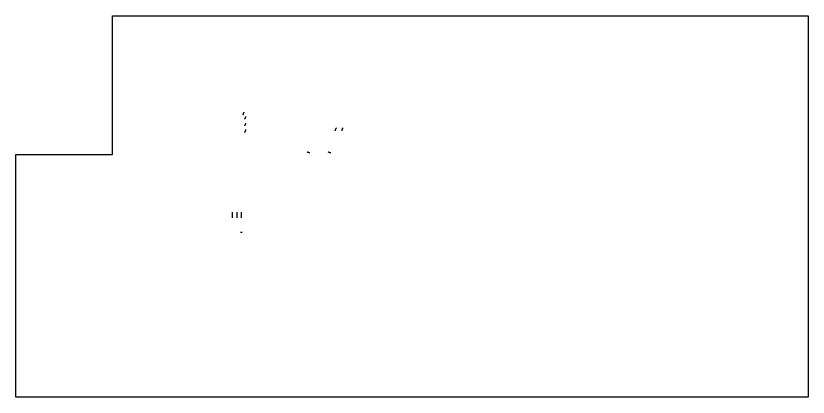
# Model space of a CAD drawing. Header units: millimetres. Extents: x 24747 to 137666, y -34589 to 43444.
# Drawn here: x 121924 to 137666, y 35863 to 43444 of the extents above; entities that cross this region are included whole.
import ezdxf

# ---------------------------------------------------------------- set-up
doc = ezdxf.new("R2010")
doc.units = ezdxf.units.MM
doc.header["$LTSCALE"] = 10
doc.linetypes.add('ACAD_ISO03W100', pattern=[30, 12, -18])

msp = doc.modelspace()

# ---------------------------------------------------------------- linework, layer by layer
for p, q in [((126228.69034, 39427.77266), (126228.69034, 39537.77266)), ((126318.69034, 39427.77266), (126318.69034, 39537.77266)), ((126408.69034, 39427.77266), (126408.69034, 39537.77266)), ((126385.49852, 39143.67295), (126420.49852, 39143.67295))]:
    msp.add_line(p, q)
at = {"color": 6, "elevation": 0}
msp.add_lwpolyline([(121924.46426, 40688.88079), (123843.6328, 40688.88079), (123843.6328, 43443.59752), (137665.59735, 43443.59752), (137665.59735, 35862.6326), (121924.52534, 35862.6326)], close=True, dxfattribs=at)
at = {"color": 5, "linetype": 'ACAD_ISO03W100', "ltscale": 0.5, "extrusion": (0, 0, -1)}
for centre, radius, start, end in [((-126521.73008, 41478.49944, 0), 77.96896, 357.652915867, 90.853340598), ((-126406.24259, 41441.76754, 0), 79.65239, 180.367295017, 272.520152612), ((-126406.24259, 41311.76735, 0), 79.65239, 180.367295017, 272.520152612), ((-126406.24374, 41181.76735, 0), 79.65239, 180.367295017, 272.520152612), ((-128353.40178, 41163.46867, 0), 77.96876, 357.652936739, 90.853483927), ((-128483.41735, 41163.44132, 0), 77.96876, 357.652936739, 90.853483927), ((-127757.94502, 40794.4751), 71.63632, 264.027643548, 1.515853805), ((-128177.29743, 40792.47289, 0), 71.61762, 264.011523363, 1.513290358)]:
    msp.add_arc(centre, radius, start, end, dxfattribs=at)

doc.saveas('drawing.dxf')
